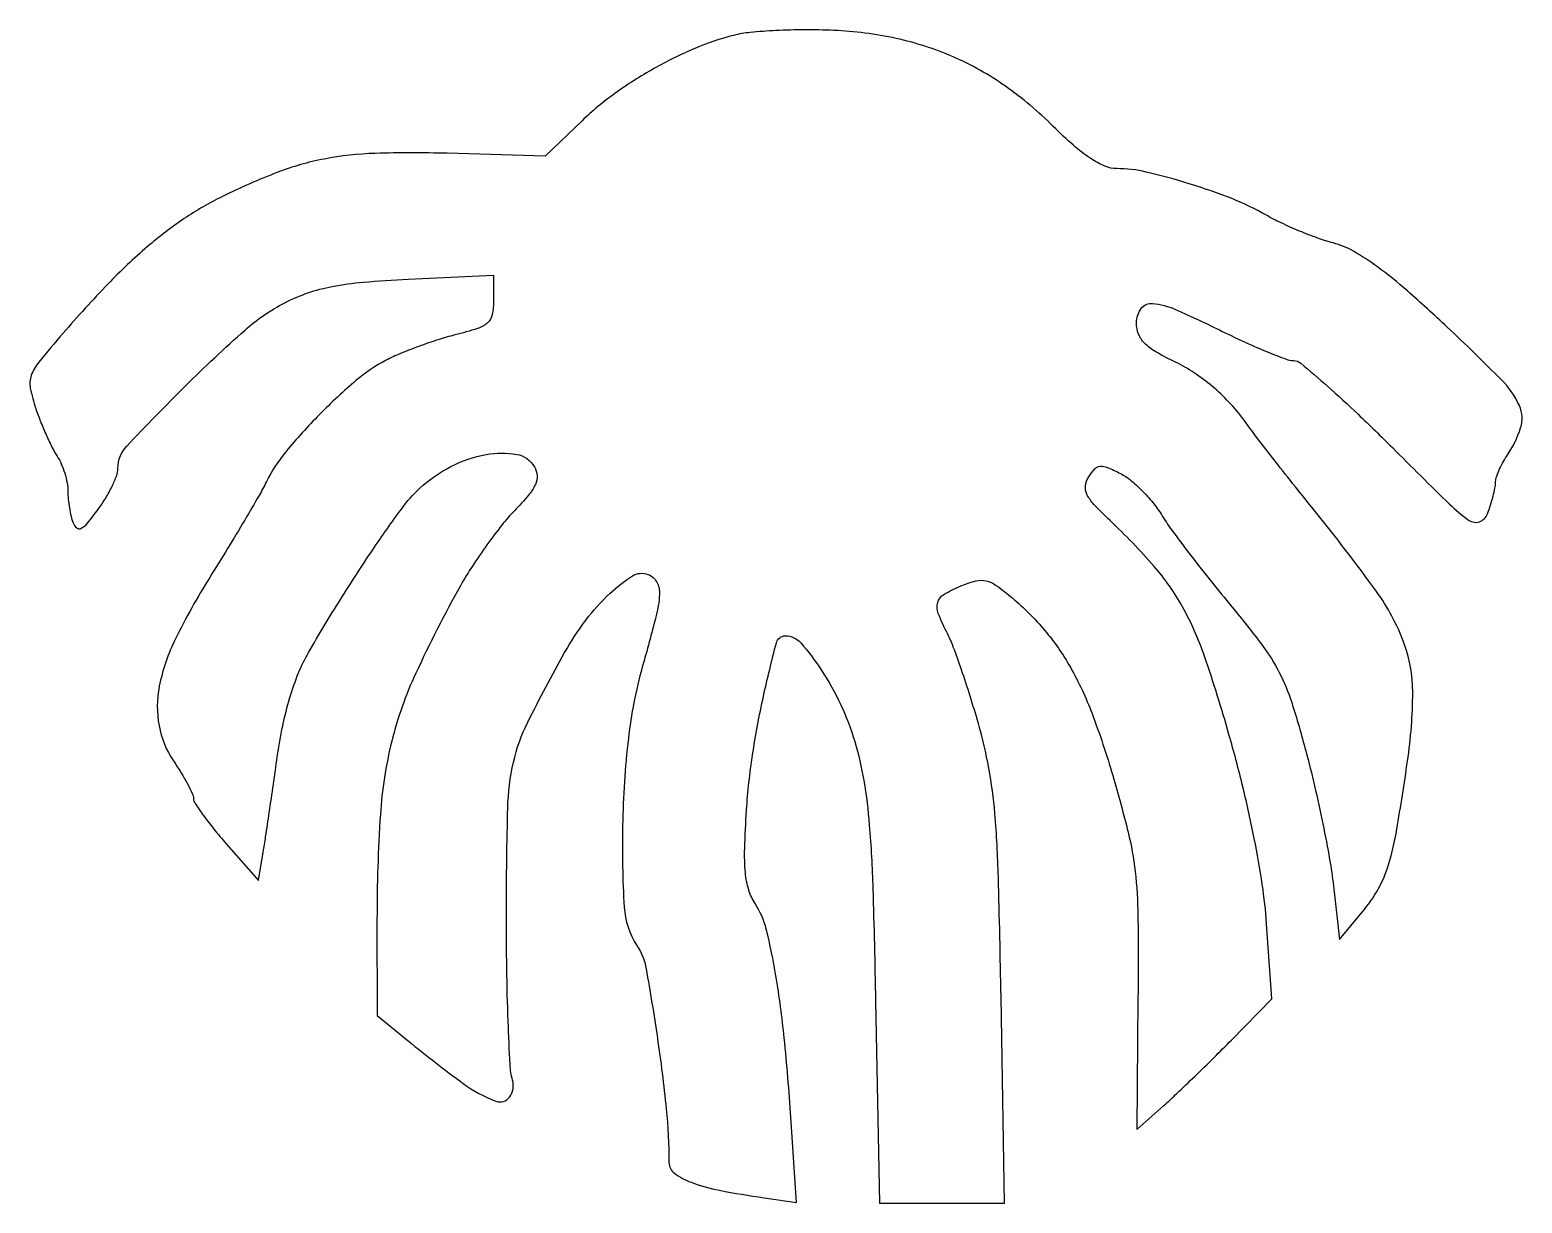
# Model space of a CAD drawing. Extents: x 0 to 179, y 0 to 141.
import ezdxf

# ---------------------------------------------------------------- set-up
doc = ezdxf.new("R2010")
doc.units = 0

msp = doc.modelspace()

# ---------------------------------------------------------------- linework, layer by layer
msp.add_lwpolyline([(84.745923, 139.978012, 0.038662), (80.097835, 138.413131, 0.0279), (75.189042, 135.994376, 0.027642), (70.518646, 133.008194, 0.035062), (66.584596, 129.73313), (62.169285, 125.5), (50.440479, 125.839598, 0.014962), (41.806716, 125.831179, 0.039719), (35.679366, 125.152628, 0.044377), (30.134845, 123.567969, 0.022924), (23.524171, 120.671769, 0.033548), (18.935549, 118.008836, 0.029113), (14.510578, 114.637166, 0.024212), (9.824468, 110.20337, 0.012625), (4.404568, 104.260358, 0.008223), (1.524608, 100.825133, 0.083718), (0.612833, 99.211071, 0.136186), (0.49652, 97.692711, 0.033782), (1.148239, 95.260358, 0.012505), (1.734348, 93.67606, 0.010467), (2.432867, 92.025182, 0.010605), (3.135275, 90.542503, 0.028297), (3.716713, 89.527494, -0.041978), (4.208341, 88.612145, -0.027584), (4.623034, 87.489422, -0.027748), (4.907376, 86.343314, -0.04696), (5, 85.359281, 0.023526), (5.045132, 84.400614, 0.016773), (5.181956, 83.334394, 0.016988), (5.381611, 82.324305, 0.034336), (5.619425, 81.549379, 0.129658), (6.05643, 80.942763, 0.304365), (6.58651, 80.890799, 0.098361), (7.332741, 81.505794, 0.012447), (8.619425, 83.161871, 0.022513), (9.530601, 84.520935, 0.023588), (10.300706, 85.935892, 0.024091), (10.84571, 87.213941, 0.088961), (11, 88.074252, -0.190804), (12.057604, 90.744792, -0.008686), (19.043731, 97.927519, -0.014201), (26.215959, 104.656197, -0.062224), (31, 107.934854, -0.036414), (33.753929, 109.111325, -0.035727), (36.66687, 109.884702, -0.02617), (40.366825, 110.390107, -0.009048), (45.75, 110.742305), (56, 111.226839), (56, 108.232134, -0.049839), (55.828023, 106.511107, -0.161353), (55.265699, 105.527029, -0.106093), (54.069159, 104.841443, -0.015561), (51.365606, 104.070476, 0.015931), (49.327638, 103.487682, 0.010609), (47.030481, 102.696713, 0.010685), (44.832223, 101.833459, 0.020494), (43.115606, 101.032535, 0.057202), (39.543889, 98.631704, 0.021636), (35.134294, 94.529067, 0.02159), (31.103129, 90.069676, 0.058641), (28.791418, 86.5, -0.016025), (27.90177, 84.830402, -0.003124), (26.184036, 81.884375, -0.003315), (24.136402, 78.474234, -0.003063), (21.989518, 75, 0.025098), (17.884194, 67.651162, 0.066095), (15.948935, 61.950376, 0.094392), (15.91575, 57.237858, 0.103899), (17.64172, 53.017865, -0.011706), (18.547854, 51.610016, -0.01459), (19.31978, 50.25961, -0.012861), (19.899385, 49.102565, -0.099529), (20.042637, 48.517865, 0.136081), (20.237681, 47.913898, 0.010541), (21.212593, 46.500872, 0.013799), (22.476178, 44.847731, 0.010086), (23.965591, 43.080847), (27.845907, 38.661693), (28.401476, 42.080847, 0.002927), (28.687992, 43.911801, 0.000771), (29.12489, 46.845624, 0.000782), (29.611788, 50.186407, 0.000803), (30.084, 53.5, -0.016585), (30.73427, 57.218689, -0.021003), (31.591502, 60.600114, -0.023168), (32.627256, 63.560029, -0.035554), (33.818002, 66, -0.008175), (37.649978, 72.371843, -0.009386), (41.520759, 78.324429, -0.008875), (44.980792, 83.242597, -0.047873), (47.14979, 85.683388, -0.068577), (50.87415, 88.295722, -0.07265), (55.094972, 89.740002, -0.090044), (58.756393, 89.758458, -0.223866), (60.891695, 88.25, -0.116998), (61.195133, 87.204047, -0.120042), (60.991796, 86.144029, -0.068513), (60.17706, 84.859611, -0.016804), (58.493698, 83, 0.024647), (56.975323, 81.268856, 0.011856), (55.195065, 78.9125, 0.011724), (53.450471, 76.361686, 0.016442), (52.023435, 74, 0.019283), (46.672729, 63.520738, 0.047185), (43.7941, 55.362964, 0.045124), (42.426541, 46.595897, 0.016368), (42.02558, 34), (42.036052, 22.5), (45.768026, 19.452621, 0.012368), (52.34642, 14.346852, 0.068981), (56.26115, 12.22068, 0.339221), (57.910489, 12.720555, 0.227594), (58.269052, 14.75, -0.055208), (57.966582, 16.596273, -0.003888), (57.734421, 21.832812, -0.00546), (57.573968, 28.096645, -0.004086), (57.528978, 35, -0.005718), (57.690965, 47.372023, -0.049239), (58.367648, 52.848991, -0.060931), (60.082705, 57.650923, -0.011148), (64.504379, 66, -0.034431), (67.033088, 69.875032, -0.04257), (69.913447, 73.08005, -0.047372), (72.62822, 75.182384, -0.23696), (74.486464, 75.366821, -0.177032), (75.536952, 74.451326, -0.142084), (75.868225, 72.978503, -0.048271), (75.440864, 70.287656, -0.00533), (73.807761, 64.261158, 0.040664), (72.131278, 55.728492, 0.023319), (71.438148, 45.256573, 0.019828), (71.635364, 35.488727, 0.130571), (73.158103, 30.886183, -0.10123), (74.264173, 28.095993, -0.007263), (75.606658, 19.83556, -0.011144), (76.670372, 11.321898, -0.025508), (77, 4.864866, 0.238348), (77.648192, 3.582352, 0.070068), (79.647436, 2.503206, 0.040709), (83.063269, 1.544301, 0.012238), (88.390191, 0.641783), (92.280382, 0.080241), (91.5981, 10.290121, 0.008205), (90.805545, 19.801284, 0.016567), (89.810808, 27.25456, 0.019347), (88.653344, 32.835431, 0.083975), (87.308412, 35.923564, -0.073019), (86.546501, 37.573879, -0.049128), (86.156727, 39.616387, -0.030578), (86.072, 42.512137, -0.008203), (86.294325, 47.112406, -0.021311), (87.00847, 53.741704, -0.017286), (88.320305, 60.771226, -0.008741), (89.860757, 67.161562, -0.341622), (90.944684, 68, -0.216616), (92.782518, 67.164593, -0.034287), (95.238551, 63.926922, -0.035601), (97.576448, 59.739962, -0.037308), (99.254928, 55.327572, -0.030548), (100.337299, 50.659472, -0.021708), (100.998512, 45.326366, -0.012587), (101.418947, 37.658087, -0.002654), (101.744726, 24.25), (102.205141, 0), (109.703745, 0), (117.202349, 0), (116.773872, 24.75, 0.002458), (116.455249, 39.082835, 0.013921), (116.035409, 46.711003, 0.024766), (115.31339, 52.13474, 0.024242), (114.055225, 57.5, 0.00632), (113.07699, 60.760807, 0.006635), (112.031674, 63.943225, 0.00639), (111.058472, 66.66486, 0.029258), (110.382527, 68.20034, -0.023809), (109.260626, 70.675414, -0.162992), (109.188295, 71.993373, -0.193869), (109.927986, 72.963763, -0.035967), (111.974176, 73.989303, -0.035696), (113.761176, 74.584151, -0.120791), (114.981966, 74.595822, -0.098241), (116.209049, 74.037936, -0.019238), (118.132758, 72.541745, -0.043273), (122.011671, 68.658169, -0.04603), (125.075304, 64.240143, -0.038473), (127.673182, 58.684551, -0.018753), (130.159146, 51.257478, -0.010597), (131.99856, 44.460707, -0.03254), (132.842694, 39.769887, -0.025703), (133.170175, 34.460158, -0.004755), (133.176978, 24.662815), (133.037374, 8.82563), (136.268687, 11.707854, 0.007336), (137.84462, 13.155605, 0.002866), (139.979749, 15.198945, 0.002836), (142.26537, 17.436805, 0.003524), (144.364501, 19.545039), (149.229002, 24.5), (148.58823, 33.5, 0.019535), (148.068428, 38.200291, 0.011771), (147.1044, 43.725226, 0.010797), (145.758759, 49.8032, 0.009016), (144.075044, 56.196578, 0.013602), (141.151065, 65.558063, 0.044376), (138.514093, 71.484662, 0.052288), (135.118336, 76.324566, 0.024772), (129.829456, 81.824656, -0.01432), (127.900865, 83.748153, -0.076237), (127.055556, 84.968221, -0.146255), (126.887926, 85.98578, -0.108186), (127.273405, 87.066183, -0.048782), (127.993959, 88.002828, -0.181359), (128.650171, 88.326933, -0.126024), (129.508302, 88.196548, -0.018936), (131.097406, 87.44963, -0.052597), (132.290947, 86.663648, -0.025307), (133.647989, 85.429396, -0.024766), (134.946664, 83.985869, -0.032393), (135.975403, 82.539798, 0.019598), (137.211517, 80.704628, 0.005058), (139.349176, 77.845919, 0.005139), (141.855387, 74.633103, 0.005213), (144.415472, 71.487732, -0.012583), (148.064583, 66.866881, -0.042266), (150.106775, 63.600719, -0.041572), (151.587904, 60.009808, -0.011882), (153.279436, 54.222178, -0.008204), (154.324508, 50.027568, -0.006496), (155.320584, 45.46134, -0.006573), (156.134182, 41.199615, -0.01624), (156.587651, 38.05047), (157.303481, 31.600941), (160.043177, 34.882655, 0.046018), (161.955801, 37.656521, 0.055203), (163.193983, 40.573774, 0.03108), (164.1849, 44.825833, 0.005362), (165.471295, 53, 0.035674), (166.084434, 61.264878, 0.09004), (165.027215, 67.180018, 0.067475), (161.749205, 73.307867, 0.013878), (154.27756, 83.061119, -0.002835), (152.037103, 85.855681, -0.002182), (149.622275, 88.930454, -0.002205), (147.389834, 91.824919, -0.005255), (145.763418, 94, 0.0316), (144.077503, 96.023141, 0.028088), (142.085758, 97.903832, 0.028435), (139.925576, 99.524677, 0.035017), (137.735857, 100.769287, -0.018184), (135.321881, 102.035893, -0.066929), (133.955961, 103.081252, -0.105132), (133.24802, 104.175084, -0.091483), (133, 105.519287, -0.160981), (133.569225, 107.241455, -0.263673), (134.936137, 107.846541, -0.079969), (137.67427, 107.122619, -0.009919), (143.275442, 104.5, 0.007297), (146.099714, 103.159494, 0.009687), (148.708569, 102.028125, 0.007343), (150.910375, 101.16111, 0.090355), (151.794633, 101, -0.177434), (152.687371, 100.672898, -0.004904), (155.861113, 97.93263, -0.009518), (159.547353, 94.559471, -0.006321), (163.651412, 90.55789, 0.002283), (170.479049, 83.79232, 0.042027), (172.824493, 81.847605, 0.244109), (174.093144, 81.682512, 0.217859), (175.046761, 82.62299, 0.01426), (175.411652, 83.671827, 0.013854), (175.719986, 84.749847, 0.013894), (175.938197, 85.711702, 0.048864), (176, 86.342593, -0.074963), (176.090437, 86.942415, -0.025048), (176.394961, 87.77827, -0.024283), (176.82993, 88.683289, -0.025435), (177.344547, 89.527494, 0.071178), (179.01619, 92.934117, 0.188606), (178.859574, 95.596087, 0.087764), (176.702508, 98.704303, 0.008834), (170.211186, 105.015991, 0.008116), (165.450114, 109.341235, 0.021355), (161.861118, 112.234825, 0.029721), (158.984263, 114.1049, 0.064968), (156.554323, 115.09587, -0.022193), (154.71334, 115.669092, -0.012241), (152.515957, 116.523176, -0.012185), (150.326175, 117.499919, -0.019111), (148.5, 118.455634, 0.036245), (144.526016, 120.365037, 0.018599), (139.309867, 122.199945, 0.018022), (134.172791, 123.594177, 0.057308), (130.643712, 124, -0.103156), (129.209592, 124.299057, -0.043932), (127.479092, 125.242136, -0.033562), (125.442101, 126.80319, -0.016105), (123.038371, 129.056867, 0.043473), (117.289924, 133.884066, 0.049837), (111.039754, 137.396782, 0.049698), (104.202645, 139.610433, 0.042824), (96.709552, 140.576417, 0.011899), (93.291134, 140.640746, 0.011249), (89.808796, 140.54503, 0.01128), (86.731082, 140.321396, 0.038112)], format="xyb", close=True)

doc.saveas('drawing.dxf')
